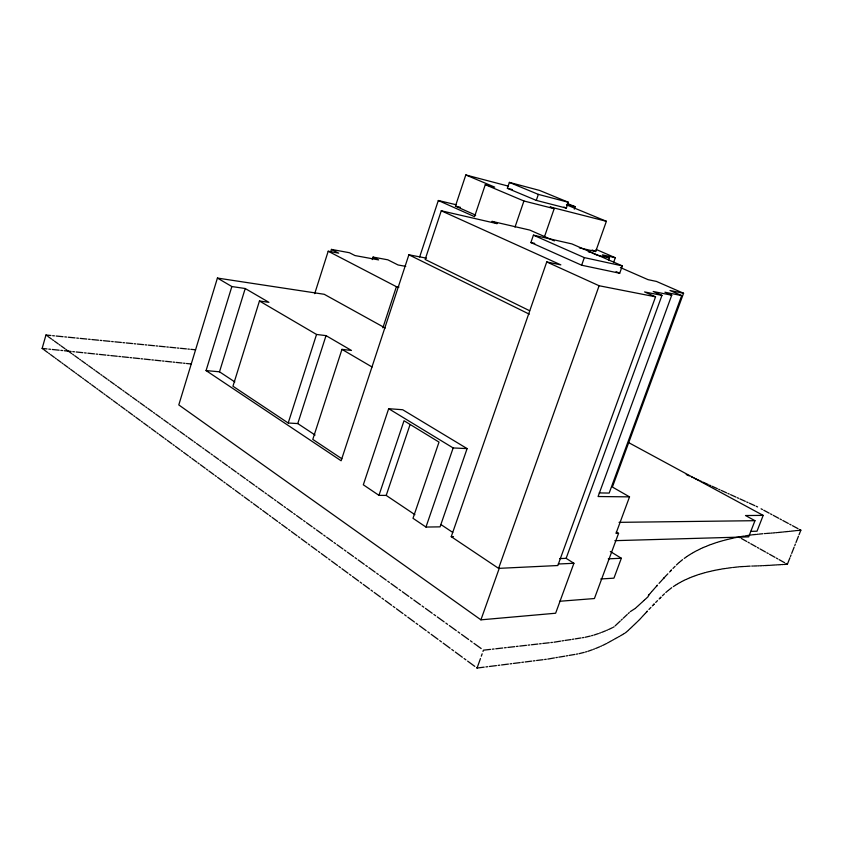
<?xml version="1.0" encoding="UTF-8"?>
<svg xmlns="http://www.w3.org/2000/svg" width="843" height="843" viewBox="0 0 843 843"><rect width="100%" height="100%" fill="white"/><g stroke="black" fill="none" stroke-linecap="round" stroke-linejoin="round"><path stroke-width="1.26" d="M43.077 349.107L42.15 348.422L45.954 335.019L50.917 335.503M385.251 328.043L324.239 294.291L217.42 278.064L178.79 404.914L480.921 619.837L555.632 613.23L573.904 563.282L566.127 558.34L559.604 558.614M426.537 258.169L408.876 254.797L341.12 460.773L206.071 370.593L231.857 286.546L217.42 278.064M234.839 381.942L219.507 371.805L245.218 288.517L231.857 286.546M245.218 288.517L268.917 302.342L259.454 301.004L232.953 386.22L288.201 423.007L297.769 423.576L315.092 435.041M314.702 293.67L328.201 251.235L338.728 253.163L331.447 249.402L330.656 251.899M288.201 423.007L316.536 334.46L259.454 301.004M297.769 423.576L326.03 335.63L316.536 334.46M326.03 335.63L351.468 350.456L341.963 349.371L312.785 439.393L341.868 458.761M372.269 259.591L373.08 257.094L387.833 259.813L398.075 264.976L405.746 266.367M382.859 327.864L396.4 286.683L328.201 251.235M419.645 256.999L438.318 200.508L456.147 204.744M554.388 240.887L529.773 230.076L491.933 221.34L497.17 223.658L441.268 210.792L425.146 259.454L529.667 310.751M475.684 215.155L455.42 206.145L465.8 174.954L508.487 186.177M378.96 495.347L404.018 420.731L439.013 442.101L412.996 518.297L425.968 527.054L440.067 526.854L467.106 448.602L402.691 409.74L388.676 408.697L363.322 484.799L378.96 495.347L386.21 495.421L414.914 514.683M465.8 174.954L494.725 187.135L485.283 184.68L474.535 216.672L438.318 200.508M386.21 495.421L409.951 424.914M507.37 188.295L509.372 182.394L539.552 190.423L568.361 202.267L566.327 208.116L536.285 200.392L507.37 188.295L512.407 189.612M514.999 227.125L523.924 200.992L554.188 208.674L544.42 236.872M536.285 200.392L538.35 194.385L568.361 202.267M425.968 527.054L453.155 447.949L467.106 448.602M530.879 242.542L533.429 235.155L571.902 243.912L622.334 265.903L619.7 273.248L581.649 265.218L530.879 242.542L534.736 243.395M566.127 558.34L661.966 295.387L644.579 291.931L655.559 296.82L557.834 565.527L498.592 568.372L451.247 536.675L546.738 261.952L560.837 264.871L441.268 210.792M574.304 209.127L575.158 206.693L567.94 203.721M581.649 265.218L584.325 257.61L622.334 265.903M579.352 247.853L595.685 251.541L606.38 221.287L566.475 204.807M498.592 568.372L599.11 285.745L655.559 296.82M608.53 260.361L609.405 257.895L602.408 254.849L615.295 257.737L613.535 262.647M480.921 619.837L499.372 567.982M476.59 667.688L477.064 668.046L480.457 658.573M481.3 656.191L482.154 653.82M482.997 651.449L483.45 650.174L490.531 649.373M599.225 492.923L609.183 493.071L681.681 295.598L664.916 292.215L671.734 295.219L598.087 496.527L629.531 496.864L616.012 533.408L618.562 533.356L594.41 598.541L559.531 601.28M620.395 267.558L648.035 279.655L656.444 281.425L683.568 293.259L612.397 487.043L629.531 496.864M610.311 551.491L621.344 558.256L613.936 578.161L600.806 578.972M750.681 531.364L757.014 531.216L763.178 515.4L745.497 515.526L754.959 520.689L748.679 536.865L614.863 540.669M783.885 564.473L787.373 564.262L789.954 557.75M790.439 556.517L791.05 554.957M791.672 553.408L794.127 547.181M794.749 545.632L795.36 544.072M795.982 542.513L798.447 536.274M799.059 534.704L800.85 530.184L799.449 529.436M650.28 593.346L648.446 595.316M650.785 592.745L651.291 592.155M651.797 591.575L653.947 589.109M654.421 588.572L654.927 587.992M655.433 587.423L657.445 585.147L656.581 586.127M640.459 618.646L638.688 620.469M640.954 618.109L641.449 617.561M659.036 583.377L661.07 581.133M641.934 617.013L644.01 614.747M662.545 579.531L664.537 577.371L663.673 578.298M661.544 580.616L662.04 580.068M665.032 576.833L665.527 576.306M644.474 614.252L644.958 613.715M645.453 613.188L647.403 611.101L646.56 611.997M666.023 575.769L667.867 573.809M648.941 609.468L650.901 607.403M669.563 572.018L671.534 569.963L670.68 570.848M652.334 605.917L654.252 603.936L653.42 604.779M672.999 568.445L675.074 566.338M676.465 564.915L678.784 562.787M655.696 602.46L657.477 600.659M659.131 599.015L661.028 597.129L660.206 597.94M662.45 595.738L664.463 593.799M665.812 592.503L668.056 590.553M628.467 630.227L625.611 632.703M629.057 629.668L629.637 629.12M630.216 628.562L632.513 626.37M633.082 625.822L633.651 625.285M634.221 624.747L637.023 622.06M637.582 621.533L638.14 620.996M615.127 625.864L620.237 621.059M621.249 620.111L622.26 619.162M623.272 618.214L627.276 614.452M628.267 613.514L629.268 612.587M630.248 611.66L635.369 608.351M635.949 607.824L636.518 607.297M637.097 606.77L639.373 604.694M639.932 604.178L640.501 603.662M641.059 603.145L643.662 600.774M644.031 600.437L644.579 599.931M645.127 599.426L647.972 596.823L649.11 594.463M679.332 562.334L679.88 561.881M680.427 561.427L682.598 559.626M668.594 590.142L669.121 589.731M669.658 589.31L671.755 587.676M684.21 558.424L686.602 556.77M687.193 556.359L687.793 555.948M688.383 555.537L691.197 553.809M673.325 586.602L675.654 585.105M676.234 584.736L676.813 584.368M677.382 583.999L680.122 582.46M624.062 633.662L624.842 633.188M620.216 635.938L623.451 634.052M691.84 553.44L692.482 553.061M693.125 552.692L695.686 551.196M608.899 642.218L611.755 640.638M612.608 640.164L613.462 639.689M614.315 639.215L617.708 637.329M618.541 636.865L619.384 636.402M607.297 643.104L608.182 642.619M680.754 582.134L681.376 581.796M682.008 581.459L684.495 580.142M613.23 627.287L614.094 626.823M602.703 645.432L606.412 643.578M696.466 550.816L697.161 550.479M697.856 550.142L700.617 548.793M701.302 548.456L701.977 548.129M608.657 629.5L612.345 627.74M600.722 646.318L601.712 645.875M685.254 579.815L685.939 579.51M686.613 579.215L689.3 578.045M689.974 577.75L690.638 577.455M606.697 630.343L607.677 629.921M595.643 648.488L599.742 646.76M702.662 547.792L705.707 546.549M706.445 546.243L709.363 545.052M593.504 649.321L594.557 648.889M601.649 632.398L605.717 630.764M599.521 633.188L600.564 632.787M691.302 577.16L694.274 576.096M694.99 575.843L697.835 574.81M587.898 651.312L592.408 649.721M710.091 544.757L710.965 544.452M711.745 544.188L715.623 542.86M716.402 542.597L717.172 542.334M593.946 635.064L598.425 633.567M698.552 574.557L699.405 574.304M700.164 574.083L703.958 572.966M704.716 572.755L705.465 572.534M585.474 652.018L586.696 651.671M717.93 542.081L721.587 541.048M722.398 540.816L723.22 540.584M724.032 540.352L728.015 539.32M591.533 635.727L592.755 635.401M579.099 653.662L584.241 652.366M706.213 572.313L709.785 571.47M710.586 571.28L711.376 571.09M712.166 570.911L716.065 570.079M585.19 637.255L590.3 636.054M728.868 539.13L732.282 538.34M733.125 538.14L733.979 537.95M576.306 654.179L577.708 653.926M734.822 537.75L737.614 537.233M738.51 537.075L739.406 536.907M740.291 536.738L743.832 536.085M716.898 569.931L720.238 569.31M721.071 569.162L721.893 569.004M547.824 659.089L554.409 657.919M555.885 657.656L557.349 657.392M566.222 655.917L567.666 655.675M569.12 655.422L574.873 654.431M582.397 637.74L583.799 637.498M554.02 642.208L560.584 641.144M562.049 640.901L563.514 640.659M558.825 657.161L564.768 656.202M572.355 639.321L573.798 639.089M575.242 638.868L580.975 637.961M744.98 535.916L745.897 535.779M746.814 535.642L749.564 535.221M750.47 535.084L751.387 534.947M564.979 640.448L570.911 639.574M722.725 568.856L725.465 568.477M726.339 568.351L727.203 568.224M728.078 568.108L731.534 567.624M477.064 668.046L484.167 667.14M485.926 666.918L487.686 666.697M489.435 666.476L496.401 665.601M498.129 665.38L499.846 665.159M501.574 664.948L508.392 664.084M510.089 663.862L511.785 663.652M513.471 663.441L520.163 662.587M521.828 662.377L523.482 662.166M525.136 661.966L531.701 661.133M533.334 660.923L534.968 660.722M536.591 660.512L543.029 659.7M544.631 659.5L546.232 659.289M492.291 649.184L494.051 648.984M495.8 648.783L502.734 648.004M504.462 647.803L506.179 647.614M507.897 647.424L514.704 646.655M516.39 646.455L518.076 646.265M519.762 646.075L526.432 645.327M528.097 645.137L529.752 644.948M531.396 644.769L537.95 644.031M539.573 643.841L541.195 643.662M542.818 643.472L549.246 642.756M550.837 642.566L552.428 642.387M759.079 534.114L762.883 533.714M732.662 567.508L733.568 567.413M734.464 567.318L737.151 567.023M738.046 566.928L738.932 566.833M752.293 534.81L756.182 534.42M757.151 534.314L758.12 534.22M772.915 532.976L775.254 532.744M776.298 532.692L777.225 532.597M778.163 532.502L781.861 532.123M782.778 532.028L783.695 531.933M784.622 531.838L788.268 531.469M789.185 531.375L790.091 531.28M790.997 531.195L794.601 530.827M795.497 530.732L796.393 530.637M797.288 530.553L800.85 530.184M764.443 533.598L765.444 533.524M766.435 533.45L769.965 533.197M770.945 533.124L771.935 533.05M746.466 566.348L750.196 566.117M739.827 566.738L743.631 566.517M744.58 566.464L745.528 566.412M760.028 565.811L762.314 565.685M763.337 565.674L764.253 565.621M765.159 565.569L768.784 565.358M769.68 565.305L770.586 565.253M771.482 565.2L775.065 564.989M775.95 564.936L776.835 564.884M777.731 564.831L781.261 564.62M782.135 564.578L783.01 564.525M558.277 564.009L573.904 563.282M608.267 558.835L621.344 558.256M751.724 566.064L752.704 566.043M753.674 566.011L757.13 565.906M758.099 565.874L759.058 565.843M451.247 536.675L453.523 536.633M619.036 522.344L754.959 520.689M206.071 370.593L219.507 371.805M52.656 335.683L54.405 335.851M56.144 336.02L63.056 336.705M64.785 336.873L66.502 337.042M68.209 337.211L75.038 337.885M76.734 338.054L78.431 338.222M80.117 338.391L86.85 339.055M88.526 339.223L90.201 339.381M91.866 339.55L98.505 340.203M100.159 340.372L101.813 340.53M103.457 340.698L110.011 341.341M111.645 341.499L113.268 341.668M114.89 341.826L121.36 342.458M122.962 342.627L124.574 342.785M126.176 342.943L132.551 343.565M134.142 343.723L135.723 343.881M137.304 344.039L143.605 344.661M145.175 344.819L146.735 344.966M148.294 345.124L154.511 345.735M156.06 345.893L157.599 346.041M159.137 346.199L165.27 346.8M166.798 346.947L168.326 347.105M169.843 347.253L175.902 347.853M177.409 348.001L178.916 348.148M180.413 348.296L186.387 348.886M187.884 349.034L189.359 349.181M190.845 349.329L195.565 349.792M42.15 348.422L47.05 348.928M48.789 349.118L50.527 349.297M52.255 349.476L59.147 350.193M60.865 350.372L62.582 350.551M64.289 350.73L71.097 351.447M72.783 351.615L74.469 351.794M76.155 351.974L82.867 352.669M84.542 352.848L86.207 353.017M87.872 353.196L94.49 353.881M96.134 354.06L97.777 354.229M99.421 354.397L105.955 355.082M107.577 355.251L109.2 355.419M110.812 355.588L117.261 356.262M118.863 356.431L120.465 356.589M122.056 356.758L128.421 357.421M130.001 357.59L131.582 357.759M133.152 357.917L139.432 358.57M140.992 358.739L142.551 358.897M144.111 359.065L150.296 359.708M151.845 359.866L153.384 360.024M154.912 360.193L161.034 360.825M162.551 360.983L164.069 361.141M165.586 361.299L171.624 361.932M173.121 362.09L174.617 362.248M176.113 362.406L182.077 363.027M183.553 363.175L185.038 363.333M186.514 363.491L191.213 363.976M396.4 286.683L398.95 287.105M331.447 249.402L349.413 252.721L354.956 255.555L378.623 259.897L373.08 257.094M671.734 295.219L653.199 291.499L661.966 295.387M683.568 293.259L670.006 290.487L681.681 295.598M588.319 251.815L590.764 252.363M609.405 257.895L597.202 255.176L591.839 252.837M455.42 206.145L460.457 207.336M606.38 221.287L550.131 206.967L554.188 208.674M566.528 204.449L575.158 206.693M509.372 182.394L538.35 194.385M563.935 207.115L566.327 208.116M485.283 184.68L523.924 200.992M596.117 249.433L615.295 257.737M592.102 249.981L595.685 251.541M533.429 235.155L584.325 257.61M616.107 271.657L619.7 273.248M546.738 261.952L599.11 285.745M686.234 474.525L689.268 475.905M691.555 476.948L692.83 477.517M694.105 478.097L699.226 480.426M700.501 481.005L701.798 481.595M703.083 482.175L708.257 484.525M709.553 485.115L710.849 485.705M712.156 486.295L717.372 488.666M718.689 489.256L720.006 489.857M721.313 490.447L726.592 492.849M727.92 493.45L729.248 494.051M730.575 494.651L735.918 497.075M737.256 497.686L738.594 498.287M739.933 498.898L745.328 501.343M746.677 501.964L748.036 502.576M749.395 503.187L754.843 505.663M756.213 506.285L757.583 506.906M408.876 254.797L529.309 314.176M761.081 508.793L762.43 509.52M763.769 510.236L769.164 513.145M770.523 513.872L771.882 514.599M773.242 515.336L778.69 518.266M780.06 519.003L781.429 519.741M782.81 520.479L788.321 523.45M789.701 524.188L791.092 524.936M792.483 525.684L798.047 528.677M628.878 442.744L763.178 515.4M738.847 537.054L740.165 537.792M741.482 538.529L746.761 541.491M748.078 542.239L749.406 542.976M750.734 543.724L756.076 546.717M757.414 547.465L758.753 548.213M760.091 548.972L765.486 551.996M766.835 552.755L768.194 553.514M769.543 554.273L774.991 557.328M776.361 558.087L777.731 558.856M779.101 559.626L784.612 562.713M785.992 563.493L787.373 564.262M341.963 349.371L372.058 367M616.317 532.007L618.562 533.356M388.676 408.697L453.155 447.949M440.878 524.515L452.744 532.418M45.954 335.019L46.892 335.693M47.83 336.368L51.592 339.076M52.529 339.761L53.478 340.435M54.426 341.12L58.23 343.86M59.189 344.555L60.148 345.24M61.107 345.936L64.964 348.707M65.923 349.402L66.892 350.098M67.862 350.804L71.76 353.607M72.74 354.313L73.72 355.019M74.711 355.725L78.652 358.57M79.642 359.287L80.633 360.003M81.634 360.72L85.628 363.596M86.629 364.313L87.63 365.04M88.641 365.767L92.677 368.676M93.699 369.413L94.711 370.14M95.733 370.878L99.822 373.828M100.854 374.566L101.887 375.304M102.92 376.052L107.061 379.034M108.094 379.782L109.137 380.53M110.18 381.289L114.385 384.313M115.438 385.072L116.492 385.831M117.546 386.589L121.792 389.645M122.857 390.414L123.932 391.184M124.996 391.963L129.306 395.061M130.38 395.841L131.466 396.61M132.551 397.401L136.903 400.53M137.999 401.321L139.095 402.111M140.191 402.901L144.606 406.084M145.713 406.884L146.819 407.675M147.936 408.476L152.404 411.7M153.531 412.512L154.648 413.323M155.776 414.134L160.307 417.39M161.445 418.212L162.583 419.034M163.721 419.856L168.305 423.154M169.454 423.987L170.613 424.819M171.772 425.652L176.419 428.992M177.578 429.835L178.748 430.678M179.917 431.521L184.628 434.914M185.808 435.768L186.998 436.621M188.179 437.475L192.952 440.91M194.153 441.774L195.355 442.638M196.556 443.502L201.393 446.99M202.605 447.865L203.816 448.739M205.039 449.614L209.939 453.144M211.172 454.029L212.404 454.914M213.637 455.81L218.6 459.382M219.844 460.289L221.098 461.184M222.352 462.09L227.389 465.715M228.653 466.622L229.918 467.538M231.182 468.455L236.282 472.122M237.568 473.049L238.854 473.977M240.139 474.904L245.313 478.624M246.609 479.562L247.916 480.499M249.222 481.448L254.47 485.22M255.787 486.169L257.104 487.128M258.432 488.076L263.743 491.912M265.081 492.87L266.42 493.84M267.768 494.799L273.164 498.687M274.512 499.667L275.872 500.647M277.231 501.627L282.7 505.568M284.08 506.559L285.461 507.549M286.841 508.54L292.384 512.533M293.786 513.545L295.176 514.546M296.578 515.558L302.205 519.615M303.628 520.637L305.04 521.659M306.462 522.681L312.173 526.791M313.607 527.823L315.05 528.867M316.494 529.899L322.289 534.072M323.744 535.126L325.198 536.18M326.662 537.233L332.542 541.469M334.028 542.534L335.503 543.598M336.989 544.673L342.953 548.972M344.46 550.047L345.957 551.132M347.464 552.218L353.523 556.58M355.051 557.676L356.578 558.783M358.106 559.878L364.25 564.315M365.799 565.421L367.348 566.538M368.907 567.655L375.146 572.155M376.716 573.282L378.286 574.42M379.866 575.558L386.199 580.121M387.801 581.27L389.392 582.418M390.994 583.577L397.432 588.214M399.055 589.373L400.667 590.543M402.301 591.712L408.834 596.423M410.478 597.613L412.122 598.793M413.776 599.984L420.415 604.768M422.09 605.969L423.755 607.171M425.441 608.383L432.185 613.24M433.882 614.463L435.578 615.685M437.285 616.918L444.135 621.849M445.863 623.093L447.58 624.336M449.319 625.58L456.284 630.606M458.034 631.86L459.783 633.125M461.542 634.389L468.624 639.489M470.405 640.775L472.185 642.06M473.966 643.346L481.163 648.53M44.015 349.792L47.756 352.543M48.694 353.228L49.632 353.923M50.58 354.618L54.363 357.4M55.322 358.096L56.27 358.802M57.219 359.497L61.054 362.311M62.013 363.027L62.983 363.733M63.952 364.439L67.83 367.295M68.799 368.001L69.779 368.728M70.749 369.445L74.679 372.321M75.659 373.049L76.65 373.776M77.64 374.503L81.613 377.422M82.614 378.159L83.605 378.886M84.606 379.624L88.631 382.585M89.643 383.323L90.654 384.071M91.666 384.808L95.733 387.801M96.755 388.549L97.777 389.308M98.81 390.056L102.93 393.091M103.963 393.85L105.006 394.608M106.039 395.378L110.212 398.444M111.255 399.213L112.309 399.982M113.362 400.752L117.588 403.86M118.652 404.64L119.706 405.42M120.77 406.2L125.049 409.35M126.123 410.141L127.198 410.931M128.284 411.721L132.614 414.904M133.7 415.704L134.796 416.505M135.881 417.306L140.275 420.531M141.371 421.342L142.478 422.153M143.584 422.965L148.031 426.231M149.148 427.053L150.265 427.875M151.382 428.697L155.881 432.006M157.009 432.838L158.147 433.671M159.285 434.503L163.837 437.854M164.986 438.697L166.134 439.54M167.283 440.383L171.909 443.776M173.068 444.63L174.227 445.483M175.386 446.337L180.075 449.783M181.245 450.647L182.425 451.511M183.605 452.375L188.347 455.863M189.538 456.737L190.729 457.612M191.93 458.497L196.735 462.027M197.947 462.912L199.148 463.808M200.36 464.693L205.239 468.276M206.461 469.172L207.684 470.078M208.916 470.974L213.848 474.609M215.091 475.515L216.335 476.432M217.578 477.349L222.584 481.026M223.838 481.943L225.102 482.87M226.356 483.798L231.435 487.528M232.71 488.466L233.985 489.404M235.26 490.341L240.413 494.124M241.699 495.073L242.995 496.021M244.291 496.98L249.507 500.805M250.814 501.775L252.131 502.734M253.448 503.703L258.738 507.591M260.065 508.561L261.393 509.541M262.731 510.521L268.085 514.462M269.433 515.452L270.782 516.443M272.141 517.444L277.579 521.438M278.949 522.439L280.319 523.45M281.688 524.462L287.2 528.508M288.591 529.53L289.981 530.553M291.372 531.575L296.968 535.684M298.369 536.717L299.781 537.76M301.193 538.793L306.873 542.966M308.296 544.009L309.729 545.063M311.162 546.116L316.915 550.353M318.369 551.417L319.824 552.481M321.267 553.545L327.116 557.845M328.591 558.92L330.056 560.005M331.531 561.09L337.463 565.453M338.96 566.549L340.456 567.645M341.952 568.74L347.969 573.166M349.487 574.283L351.004 575.4M352.522 576.517L358.633 581.006M360.172 582.134L361.71 583.261M363.249 584.399L369.455 588.962M371.015 590.1L372.574 591.249M374.144 592.408L380.446 597.034M382.027 598.193L383.618 599.362M385.209 600.532L391.605 605.232M393.207 606.412L394.819 607.603M396.431 608.783L402.933 613.556M404.566 614.758L406.2 615.959M407.843 617.171L414.44 622.018M416.094 623.24L417.759 624.463M419.424 625.685L426.126 630.606M427.812 631.85L429.498 633.082M431.194 634.336L438.002 639.331M439.719 640.596L441.426 641.85M443.155 643.114L450.067 648.204M451.806 649.479L453.555 650.764M455.304 652.05L462.333 657.213M464.093 658.509L465.873 659.816M467.644 661.123L474.788 666.37"/></g></svg>
